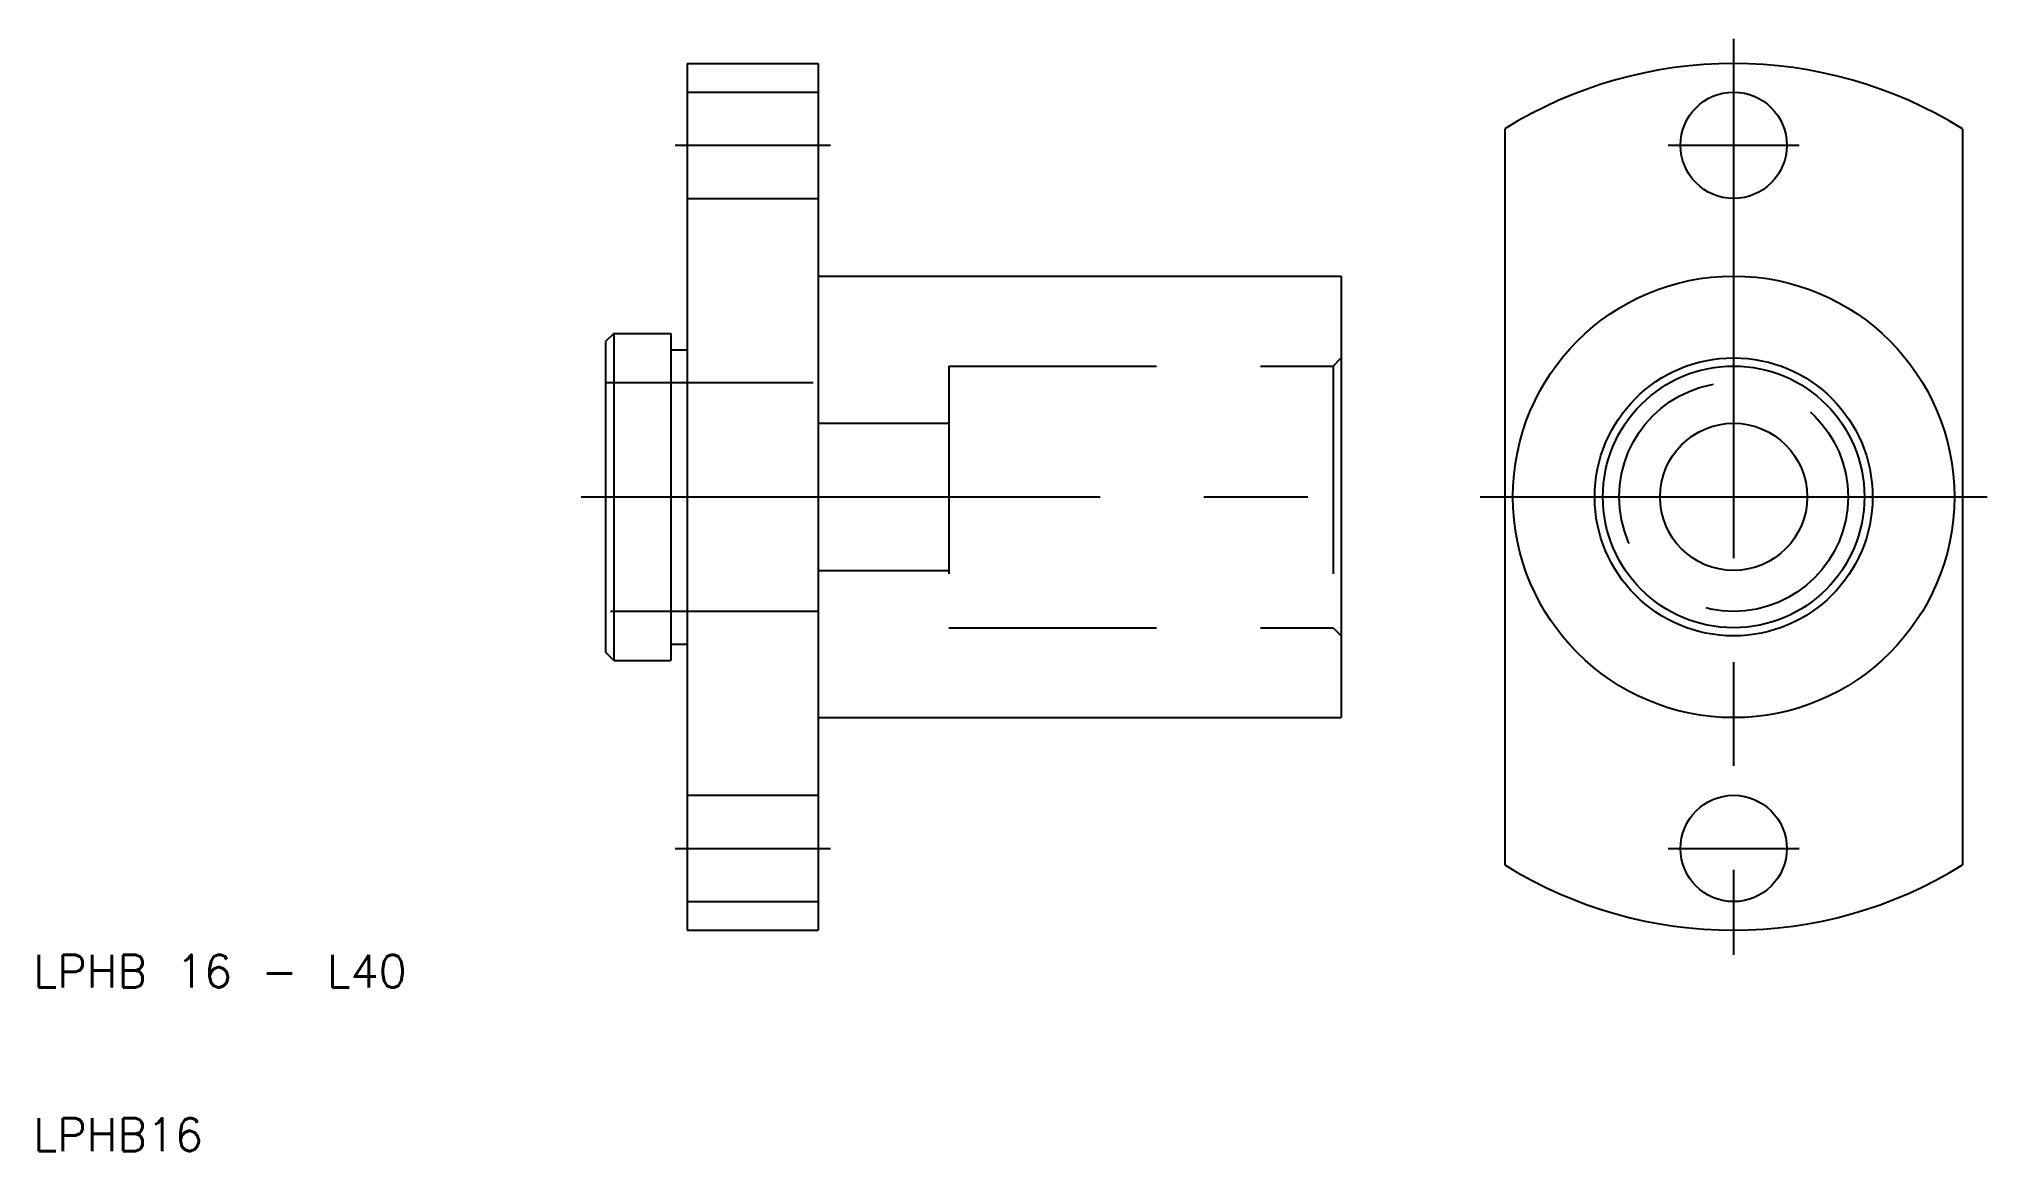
# Model space of a CAD drawing. Extents: x 10 to 129, y 10 to 78.
import ezdxf

# ---------------------------------------------------------------- set-up
doc = ezdxf.new("R2010")
doc.units = 0
doc.linetypes.add('CENTER', pattern=[50.8, 31.75, -6.35, 6.35, -6.35])
doc.linetypes.add('DASHED', pattern=[19.05, 12.7, -6.35])
doc.layers.get('0').update_dxf_attribs({"linetype": 'CONTINUOUS'})
doc.layers.add('CENTER', color=1, linetype='CENTER')
doc.styles.get("Standard").update_dxf_attribs({"font": 'txt.shx'})

msp = doc.modelspace()

# ---------------------------------------------------------------- linework, layer by layer
for p, q in [((50, 76.5), (58, 76.5)), ((50, 76.5), (50, 59)), ((58, 76.5), (58, 63.5)), ((100, 72.5), (100, 27.5)), ((128, 72.5), (128, 27.5)), ((58, 63.5), (58, 36.5)), ((58, 63.5), (90, 63.5)), ((90, 63.5), (90, 36.5)), ((45.5, 60), (45, 59.5)), ((45.5, 60), (49, 60)), ((45.5, 60), (45.5, 40)), ((49, 60), (49, 59)), ((45, 59.5), (45, 40.5)), ((49, 59), (50, 59)), ((49, 59), (49, 41)), ((50, 59), (50, 41)), ((49, 41), (50, 41)), ((49, 41), (49, 40)), ((50, 41), (50, 23.5)), ((45.5, 40), (45, 40.5)), ((45.5, 40), (49, 40)), ((58, 36.5), (58, 23.5)), ((58, 36.5), (90, 36.5)), ((50, 23.5), (58, 23.5))]:
    msp.add_line(p, q)
at = {"color": 3, "linetype": 'DASHED'}
for p, q in [((50, 74.75), (58, 74.75)), ((50, 68.25), (58, 68.25)), ((89.5, 58), (90, 58.5)), ((66, 58), (89.5, 58)), ((66, 58), (66, 42)), ((89.5, 58), (89.5, 42)), ((45, 57), (58, 57)), ((58, 57), (58, 43)), ((58, 54.5), (66, 54.5)), ((58, 45.5), (66, 45.5)), ((58, 43), (45, 43)), ((66, 42), (89.5, 42)), ((89.5, 42), (90, 41.5)), ((50, 31.75), (58, 31.75)), ((50, 25.25), (58, 25.25))]:
    msp.add_line(p, q, dxfattribs=at)
for centre, radius in [((114, 71.5), 3.25), ((114, 50), 13.5), ((114, 50), 8.5), ((114, 50), 8), ((114, 50), 4.5), ((114, 28.5), 3.25)]:
    msp.add_circle(centre, radius)
msp.add_circle((114, 50), 7, dxfattribs=at)
for start, end in [(58.1092, 121.8908), (238.1092, 301.8908)]:
    msp.add_arc((114, 50), 26.5, start, end)
at = {"layer": 'CENTER'}
for p, q in [((114, 78), (114, 22)), ((49.25, 71.5), (58.75, 71.5)), ((110, 71.5), (118, 71.5)), ((43.5, 50), (91.5, 50)), ((98.5, 50), (129.5, 50)), ((49.25, 28.5), (58.75, 28.5)), ((110, 28.5), (118, 28.5))]:
    msp.add_line(p, q, dxfattribs=at)

# ---------------------------------------------------------------- texts
for s, p in [('LPHB 16 - L40', (10, 20)), ('LPHB16', (10, 10))]:
    msp.add_text(s, height=2).set_placement(p)

doc.saveas('drawing.dxf')
